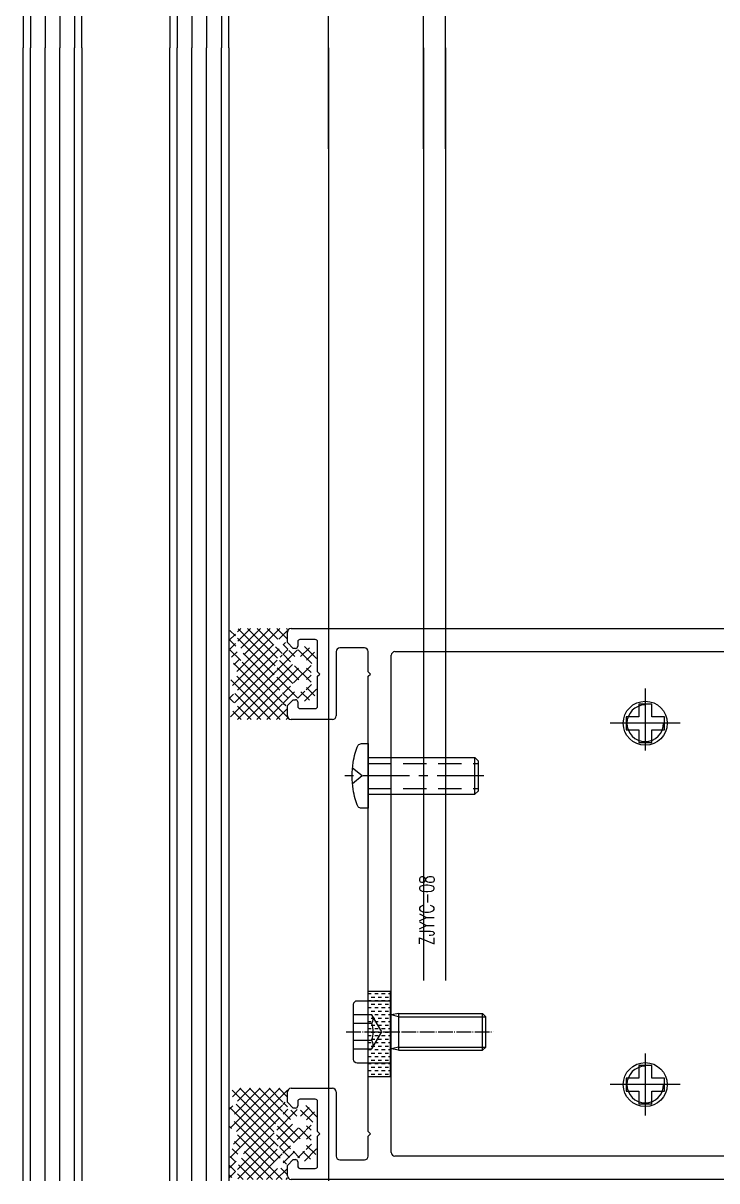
# Model space of a CAD drawing. Header units: inches. Extents: x 24920 to 61775, y 10942 to 38819.
# Drawn here: x 56584.1 to 56678.6, y 27019.2 to 27176.8 of the extents above; entities that cross this region are included whole.
import ezdxf
from ezdxf.lldxf.tags import DXFTag

# ---------------------------------------------------------------- set-up
doc = ezdxf.new("R2010")
doc.units = ezdxf.units.IN
doc.header["$MEASUREMENT"] = 0
for name, pattern in [('CENTER', [50.800000000000004, 31.75, -6.349999999999999, 6.349999999999999, -6.349999999999999]), ('DOTE', [2.4200000000000004, 2, -0.2, 0.02, -0.2]), ('HIDDEN', [9.524999999999999, 6.349999999999999, -3.174999999999999])]:
    doc.linetypes.add(name, pattern=pattern)
for name, color, linetype in [('2AI.EXTRUSION', 3, 'Continuous'), ('2GASK', 6, 'Continuous'), ('2GLASS', 5, 'Continuous'), ('SCREW', 233, 'Continuous'), ('SJ-PJ', 8, 'Continuous'), ('SJ-TC', 251, 'Continuous'), ('SJ-ZX', 8, 'DOTE'), ('图层1', 5, 'Continuous')]:
    doc.layers.add(name, color=color, linetype=linetype)
doc.styles.add('FS', font='simplex.shx', dxfattribs={"width": 0.7, "height": 5, "bigfont": 'chinese.shx'})
tags = doc.linetypes.add('FT_CENTER', pattern=[29.25, 22.5, -2.25, 2.25, -2.25]).pattern_tags.tags
tags[10:11] = [DXFTag(74, 4), DXFTag(75, 0), DXFTag(340, '0'), DXFTag(46, 1.0), DXFTag(50, 0.0), DXFTag(44, 0.0), DXFTag(45, 0.0)]
tags[8:9] = [DXFTag(74, 4), DXFTag(75, 0), DXFTag(340, '0'), DXFTag(46, 1.0), DXFTag(50, 0.0), DXFTag(44, 0.0), DXFTag(45, 0.0)]
tags[6:7] = [DXFTag(74, 4), DXFTag(75, 0), DXFTag(340, '0'), DXFTag(46, 1.0), DXFTag(50, 0.0), DXFTag(44, 0.0), DXFTag(45, 0.0)]
tags[4:5] = [DXFTag(74, 4), DXFTag(75, 0), DXFTag(340, '0'), DXFTag(46, 1.0), DXFTag(50, 0.0), DXFTag(44, 0.0), DXFTag(45, 0.0)]

# ---------------------------------------------------------------- blocks, each defined once
blk = doc.blocks.new('*U617')
at = {"layer": '2AI.EXTRUSION', "color": 8, "linetype": 'HIDDEN', "ltscale": 20}
for p, q in [((909.5020563238999, -132.4799766113791, -1.355851711289768e-09), (38.99998480960707, -132.4799778433261, -1.355851711289768e-09)), ((909.5020549602791, -135.4799988227811), (38.99998344598635, -135.4800000547282))]:
    blk.add_line(p, q, dxfattribs=at)
at = {"layer": '2AI.EXTRUSION', "color": 8, "elevation": -1.355851711289787e-09}
blk.add_lwpolyline([(909.5020549602791, -148.4137574351334), (38.99998344978121, -148.4137586670804), (38.99998344978121, -2.000000047322828), (909.5020549602791, -1.99999881537579)], dxfattribs=at)
blk = doc.blocks.new('*U818')
at = {"layer": '2GLASS', "color": 8, "extrusion": (-1.701557927347931e-26, -4.440892098500625e-16, -1)}
for p, q in [((18.31381525143843, 24.25618863261116, -1.355882084424142e-09), (346.5471792600534, 24.25618856771238, -1.355882084424142e-09)), ((18.31381525132201, 22.25618863261116, -1.355882084424142e-09), (346.547179259937, 22.25618856771238, -1.355882084424142e-09)), ((18.3138152512056, 20.25618863261116, -1.355882084424142e-09), (346.5471792598206, 20.25618856771238, -1.355882084424142e-09)), ((18.31381525004144, 18.25618863261116, -1.355879419888883e-09), (346.5471792609848, 18.25618856957503, -1.355879419888883e-09)), ((18.31381524864446, 4.256188632611156, -1.355873202639945e-09), (346.5471792572595, 4.25618856771238, -1.355873202639945e-09)), ((18.31381524852804, 2.256188632611156, -1.355873202639945e-09), (346.5471792571431, 2.256188567712381, -1.355873202639945e-09)), ((18.31381524841163, 0.2561886326111562, -1.355873202639945e-09), (346.5471792570266, 0.2561885677123805, -1.355873202639945e-09)), ((18.31381524724748, -1.743811367388844, -1.355870538104686e-09), (346.5471792581908, -1.743811430424974, -1.355870538104686e-09))]:
    blk.add_line(p, q, dxfattribs=at)
at = {"layer": '2GLASS', "color": 8, "extrusion": (0, 0, -1)}
for points in [[(-346.5471792600534, 25.25618856957503), (-19.3138152505071, 25.25618863261116), (-18.31381525143843, 24.25618863261116), (-18.31381525004144, 18.25618863261116), (-19.31381524911012, 17.25618863261116), (-346.5471792577251, 17.25618856957503)], [(-346.5471792572595, 5.256188569575025), (-19.31381524771314, 5.256188632611156), (-18.31381524864446, 4.256188632611156), (-18.31381524724748, -1.743811367388844), (-19.31381524631615, -2.743811367388844), (-346.5471792549312, -2.743811430424974)]]:
    blk.add_lwpolyline(points, dxfattribs=at)
blk = doc.blocks.new('A$C5DBA3A13')
at = {"layer": '2GASK'}
h = blk.add_hatch(dxfattribs=at)
h.set_pattern_fill('ANSI37', color=8, scale=7.5, style=0)
h.set_pattern_definition([(45.00000000000001, (-28.80000966412626, -66.80000306000147), (-0.6629126073623882, 0.6629126073623883), []), (135, (-28.80000966412626, -66.80000306000147), (-0.6629126073623883, -0.6629126073623882), [])])
edge = h.paths.add_edge_path()
edge.add_line((-37.49999481775558, -146.4803460517105), (-35.99999863245284, -146.4803460517105))
edge.add_ellipse((-35.69998032190597, -146.4803460517105), major_axis=(0.2121449818678283, 0.2121449818678282), ratio=0.9999999999999865, start_angle=134.9999999999996, end_angle=314.9999999999996)
edge.add_line((-35.39996201135909, -146.4803460517105), (-34.79532102736312, -146.4803460517105))
edge.add_ellipse((-34.80006207133647, -146.1802834213886), major_axis=(0.2122028034855872, 0.2122028034855871), ratio=0.9999999999999853, start_angle=225.9052083843751, end_angle=314.981478651221)
edge.add_ellipse((-31.4600131550169, -145.3940759574143), major_axis=(-2.22031120929291, 2.22031120929291), ratio=0.9999999999999991, start_angle=30.497875749948776, end_angle=59.50212425011961, ccw=False)
edge.add_line((-34.49996200435362, -144.6077714835374), (-34.49996200435362, -144.4803834830491))
edge.add_line((-34.49996200435362, -144.4803834830491), (-34.99996200435362, -144.1917024527756))
edge.add_ellipse((-34.84992405861703, -143.9318807143827), major_axis=(-0.2121540960044312, 0.2121540960044312), ratio=1, start_angle=5.010309157867312, end_angle=104.99507243694501, ccw=False)
edge.add_line((-35.07979598872862, -143.7390657340256), (-34.26338973872907, -142.7661500846116))
edge.add_ellipse((-33.6505662858126, -143.2803094313786), major_axis=(0.5656467176214321, 0.5656467176214321), ratio=0.9999999999999982, start_angle=-22.384392972360388, end_angle=95.00332424150508, ccw=False)
edge.add_ellipse((-32.45063777570431, -142.7803797780398), major_axis=(0.3535263056067423, 0.3535263056067423), ratio=0.9999999999999689, start_angle=157.622387123713, end_angle=224.9996634680709)
edge.add_line((-32.45064071227443, -143.2803414740738), (-30.14938828088998, -143.2803414740738))
edge.add_ellipse((-30.14937789493433, -142.7803389332475), major_axis=(-0.353555187304372, 0.3535551873043721), ratio=0.9999999999999942, start_angle=134.9988098631982, end_angle=202.3791395448455)
edge.add_ellipse((-28.94935931012878, -143.2804000184915), major_axis=(-0.5657123725756756, 0.5657123725756756), ratio=1, start_angle=-94.99693528358608, end_angle=22.377230946414727, ccw=False)
edge.add_line((-28.33652206995248, -142.766112653273), (-27.52017685510873, -143.7390283026871))
edge.add_ellipse((-27.74992314236806, -143.9318856621794), major_axis=(0.212105301229752, 0.2121053012297521), ratio=0.9999999999999948, start_angle=254.9982887421985, end_angle=355.01131576352213, ccw=False)
edge.add_line((-27.59994980432748, -144.1916650214371), (-28.09994980432748, -144.4803460517105))
edge.add_line((-28.09994980432748, -144.4803460517105), (-28.09994980432839, -144.6077340521952))
edge.add_ellipse((-31.14409009384963, -145.3940385260757), major_axis=(2.223180697551303, 2.223180697551303), ratio=0.9999999999999989, start_angle=301.8024744880612, end_angle=329.48299675720216, ccw=False)
edge.add_ellipse((-27.79099947778923, -146.1803460517112), major_axis=(-0.2121320343559691, 0.2121320343559692), ratio=0.9999999999999919, start_angle=31.80247448840656, end_angle=134.9999999999998)
edge.add_line((-27.79099947778923, -146.4803460517105), (-27.14025742151489, -146.4803460517105))
edge.add_ellipse((-27.32995479856163, -146.7503576334602), major_axis=(0.2333359692987306, 0.2333359692987306), ratio=0.9999999999999926, start_angle=225.0000193461307, end_angle=369.9099355161768, ccw=False)
edge.add_line((-27.32995468714034, -147.0803445258316), (-28.54787462533614, -147.0803445258316))
edge.add_ellipse((-28.54787462533568, -147.3803445258309), major_axis=(0.2121320343560285, 0.2121320343560285), ratio=0.999999999999975, start_angle=45.00000000000072, end_angle=80.84121290504889)
edge.add_ellipse((-31.2999570134034, -143.5702676875553), major_axis=(-3.111318204798863, 3.111318204798863), ratio=0.9999999999999992, start_angle=99.92211572977112, end_angle=170.8412129039831, ccw=False)
edge.add_ellipse((-34.11597443100527, -147.5803445258316), major_axis=(-0.3535533905932457, 0.3535533905932457), ratio=0.9999999999999676, start_angle=-80.07788427012751, end_angle=-44.99999999994882)
edge.add_line((-34.11597443100527, -147.0803445258316), (-35.39996201135864, -147.0803445258316))
edge.add_ellipse((-35.39996201135909, -147.7303460517105), major_axis=(-0.4596204867305732, 0.4596204867305732), ratio=0.9999999999999988, start_angle=-45.00000000000003, end_angle=135)
edge.add_ellipse((-35.39996191463251, -147.9804140652486), major_axis=(-0.2827956985999835, 0.2827956985999835), ratio=0.9999999999999967, start_angle=134.9999861426345, end_angle=195.0062564629617)
edge.add_line((-35.05358749964034, -148.1803429999527), (-34.77215439417114, -147.6929467597183))
edge.add_ellipse((-33.90609384267736, -148.193012836884), major_axis=(-0.7071516670369721, 0.707151667036972), ratio=0.9999999999999816, start_angle=-44.17284366792302, end_angle=14.997728329321319, ccw=False)
edge.add_ellipse((-33.91567459492126, -147.5316449144811), major_axis=(0.2394448590158755, 0.2394448590158755), ratio=0.9999999999999876, start_angle=318.0025130256536, end_angle=405.8217113805769, ccw=False)
edge.add_line((-33.57751328089034, -147.5139077582535), (-33.57000595667159, -147.6576760688004))
edge.add_ellipse((-33.29821009253374, -147.6433619321506), major_axis=(-0.1924550418542754, 0.1924550418542754), ratio=0.9999999999999845, start_angle=48.0146986656548, end_angle=164.9890097255048)
edge.add_line((-33.16216904260909, -147.8790963568863), (-32.97607285120284, -147.7716592230972))
edge.add_ellipse((-32.81808489349896, -148.0453799304014), major_axis=(0.2234761960334867, 0.2234761960334868), ratio=0.999999999999996, start_angle=333.0033128549531, end_angle=434.99297156560857, ccw=False)
edge.add_line((-32.51751572229659, -147.9476998725113), (-32.4730210933908, -148.0846169867691))
edge.add_ellipse((-32.18770952432988, -147.9919185846666), major_axis=(-0.212126949245289, 0.212126949245289), ratio=0.9999999999999833, start_angle=62.99910154973151, end_angle=179.9994611858928)
edge.add_line((-31.97558456995284, -148.2040475287613), (-31.83416611292205, -148.0626595893118))
edge.add_ellipse((-31.61071623775661, -148.2860392091425), major_axis=(0.2234147502603349, 0.223414750260335), ratio=0.9999999999999977, start_angle=-12.010436271362892, end_angle=90.00900865807438, ccw=False)
edge.add_line((-31.34570175745284, -148.1140054145035), (-31.26727158167159, -148.234748212355))
edge.add_ellipse((-31.01566984470719, -148.0713470291557), major_axis=(0.2121360185286463, 0.2121360185286463), ratio=0.9999999999999967, start_angle=168.0014583199045, end_angle=284.9997465768293)
edge.add_line((-30.75585800745284, -148.2213509955582), (-30.65588242151534, -148.0481942572806))
edge.add_ellipse((-30.38218207421141, -148.2062317433738), major_axis=(-0.2234812376076233, 0.2234812376076233), ratio=0.9999999999999961, start_angle=-86.99737755536898, end_angle=14.997406861307411, ccw=False)
edge.add_line((-30.17071396448409, -147.9713509955582), (-30.06371933557784, -148.0676797309097))
edge.add_ellipse((-29.86299185129155, -147.8447715095062), major_axis=(-0.2121079891442837, 0.2121079891442837), ratio=0.9999999999999926, start_angle=92.99715820287031, end_angle=210.0045244549204)
edge.add_line((-29.57324081995284, -147.9223855414566), (-29.51959091760909, -147.7222207465347))
edge.add_ellipse((-29.22981091663041, -147.7998750388288), major_axis=(-0.2121351433389166, 0.2121351433389166), ratio=0.9999999999999813, start_angle=-71.99682955020552, end_angle=29.9985287985092, ccw=False)
edge.add_line((-29.09362656214034, -147.5325616278824), (-28.95617539026534, -147.6025918402847))
edge.add_ellipse((-28.82000049627914, -147.335229868062), major_axis=(0.2121627040074121, 0.2121627040074121), ratio=0.9999999999999903, start_angle=198.0089896321248, end_angle=314.9888279019055)
edge.add_line((-28.51995712854659, -147.3352883734879), (-28.51995712854659, -147.1803429999527))
edge.add_line((-28.51995712854659, -147.1803429999527), (-27.24755722620284, -147.1803429999527))
edge.add_ellipse((-27.24748003089462, -146.6804130949895), major_axis=(-0.3535038301312338, 0.3535038301312338), ratio=0.9999999999999869, start_angle=134.9911528291179, end_angle=217.8263290691093)
edge.add_ellipse((-26.45377936324076, -146.7803885466674), major_axis=(0.2121620831164136, 0.2121620831164136), ratio=0.9999999999999808, start_angle=45.00298963905368, end_angle=127.8115002166405, ccw=False)
edge.add_line((-26.45379501917159, -146.4803460517105), (-25.09997421839034, -146.4803460517105))
edge.add_line((-25.09997421839034, -146.4803460517105), (-25.0999742183908, -153.5803417968418))
edge.add_line((-25.09997421839034, -153.5803417968418), (-25.53301865198409, -154.3303417968418))
edge.add_ellipse((-25.79281479456222, -154.1803701868412), major_axis=(0.2121149682422687, 0.2121149682422688), ratio=0.9999999999999997, start_angle=164.9964001637658, end_angle=285.00359983623423, ccw=False)
edge.add_line((-26.05261093714034, -154.3303417968418), (-26.54046494104659, -153.4853405761423))
edge.add_ellipse((-26.89553696253097, -153.6903846833338), major_axis=(0.289930359168688, 0.289930359168688), ratio=0.9999999999999956, start_angle=345.0052254929906, end_angle=464.9947745065687)
edge.add_line((-27.25060898401534, -153.4853405761387), (-27.73845917322433, -154.3303417968418))
edge.add_ellipse((-27.99825531580245, -154.1803701868412), major_axis=(0.2121149682422687, 0.2121149682422688), ratio=0.9999999999999997, start_angle=164.9964001637658, end_angle=285.00359983623423, ccw=False)
edge.add_line((-28.25805145838058, -154.3303417968418), (-28.74596649744308, -153.4853405761387))
edge.add_ellipse((-29.10103851892745, -153.6903291354502), major_axis=(0.2899107189202248, 0.2899107189202248), ratio=1, start_angle=344.9985031818028, end_angle=465.0014968181972)
edge.add_line((-29.45611054041183, -153.4853405761387), (-29.94396454431808, -154.3303417968418))
edge.add_ellipse((-30.2037606868962, -154.1803701868412), major_axis=(0.2121149682422687, 0.2121149682422688), ratio=0.9999999999999997, start_angle=164.9964001637658, end_angle=285.00359983623423, ccw=False)
edge.add_line((-30.46355682947433, -154.3303417968418), (-30.92590120108798, -153.5295203509595))
edge.add_ellipse((-31.35973350566201, -153.7985805158569), major_axis=(0.3609735730122319, 0.3609735730122319), ratio=0.9999999999999959, start_angle=346.806938537026, end_angle=431.6614294946486)
edge.add_ellipse((-36.39006753035756, -143.7795610266003), major_axis=(-7.566352960209858, 7.566352960209858), ratio=0.9999999999999992, start_angle=135.0006377204185, end_angle=161.6601855758221, ccw=False)
edge.add_line((-36.38994843103683, -154.4799999999668), (-37.05999237634933, -154.4799999999668))
edge.add_ellipse((-37.06007150077858, -154.2801279242631), major_axis=(0.1413309111744406, 0.1413309111744406), ratio=0.9999999999999569, start_angle=134.962016697575, end_angle=225.0226819859642, ccw=False)
edge.add_line((-37.25994354822433, -154.2799954223301), (-37.25994354822433, -154.179996948209))
edge.add_ellipse((-36.66007449391327, -154.179867532901), major_axis=(0.4241714859987685, 0.4241714859987686), ratio=0.99999999999999, start_angle=44.98982475854382, end_angle=135.0123609490879, ccw=False)
edge.add_line((-36.65996796228683, -153.5799984740879), (-36.04998261072433, -153.5799984740916))
edge.add_ellipse((-36.05002216564935, -147.2798066850519), major_axis=(4.454908336892562, 4.454908336892562), ratio=0.9999999999999981, start_angle=225.0003597240114, end_angle=253.0721272118416)
edge.add_ellipse((-33.24997954880564, -152.5300005726058), major_axis=(-0.2474878380425376, 0.2474878380425376), ratio=0.9999999999999857, start_angle=163.0747923794274, end_angle=338.998416111369)
edge.add_line((-33.39232880213058, -152.2102551269199), (-35.60082489588012, -153.1935467528965))
edge.add_ellipse((-36.00764224517661, -152.2795536398444), major_axis=(0.7074191707885688, 0.7074191707885688), ratio=0.9999999999999485, start_angle=225.004528264816, end_angle=248.9937947976416, ccw=False)
edge.add_line((-36.00756317713058, -153.2799954223301), (-37.29998261072524, -153.2799954223301))
edge.add_ellipse((-37.29996887401285, -153.0799694769557), major_axis=(-0.141439702720735, 0.141439702720735), ratio=0.9999999999999881, start_angle=45.008305988958284, end_angle=134.9960652322294, ccw=False)
edge.add_line((-37.49999481775558, -153.0799984740879), (-37.49999481775558, -146.4803460517105))
edge = h.paths.add_edge_path(flags=16)
edge.add_line((-29.935967549407, -145.929628577589), (-30.85973463925075, -144.3296224740734))
edge.add_ellipse((-30.59991468719818, -144.1796316280088), major_axis=(-0.2121363492993495, 0.2121363492993495), ratio=0.9999999999999959, start_angle=-45.00128112737298, end_angle=74.9973084901618, ccw=False)
edge.add_line((-30.5999079790945, -143.8796255258312), (-29.39989577206325, -143.8796255258312))
edge.add_ellipse((-29.39997591448264, -144.3797056682524), major_axis=(0.353610064382636, 0.353610064382636), ratio=0.9999999999999791, start_angle=315.00918217314836, end_angle=404.99081782700796, ccw=False)
edge.add_line((-28.89989577206325, -144.3796255258312), (-28.89989577206325, -145.5796224740734))
edge.add_ellipse((-29.39997464323005, -145.5795436029075), major_axis=(-0.3536091653285479, 0.3536091653285478), ratio=0.999999999999998, start_angle=135.009036544498, end_angle=224.9909634556583, ccw=False)
edge.add_line((-29.39989577206325, -146.0796224740734), (-29.67614088925075, -146.0796224740734))
edge.add_ellipse((-29.67619666320388, -145.7796800054166), major_axis=(0.2120913572206292, 0.2120913572206294), ratio=0.9999999999999508, start_angle=164.9950008748526, end_angle=225.0106540835161, ccw=False)
edge = h.paths.add_edge_path(flags=16)
edge.add_ellipse((-33.19997307508129, -145.5797119841227), major_axis=(-0.3534901030966638, 0.3534901030966638), ratio=0.9999999999999917, start_angle=44.98974106745783, end_angle=135.0102589325422, ccw=False)
edge.add_line((-33.699883565032, -145.5796224740734), (-33.699883565032, -144.3796255258312))
edge.add_ellipse((-33.19997155205238, -144.3795375388108), major_axis=(-0.353491179849641, 0.353491179849641), ratio=0.9999999999999966, start_angle=-45.01008434431799, end_angle=45.0100843443181, ccw=False)
edge.add_line((-33.199883565032, -143.8796255258312), (-31.999932393157, -143.8796255258312))
edge.add_ellipse((-31.99989879325403, -144.1796161007769), major_axis=(-0.2121253711669911, 0.2121253711669911), ratio=0.9999999999999987, start_angle=194.9975553266876, end_angle=315.0064173102707, ccw=False)
edge.add_line((-31.74010573300075, -144.3296224740734), (-32.66387282284404, -145.929628577589))
edge.add_ellipse((-32.92363617640331, -145.7796930538243), major_axis=(0.2120821316604432, 0.2120821316604432), ratio=0.999999999999987, start_angle=224.9879064855806, end_angle=285.0064385560286, ccw=False)
edge.add_line((-32.92369948300075, -146.0796224740734), (-33.199883565032, -146.0796224740734))
h = blk.add_hatch(dxfattribs=at)
h.set_pattern_fill('ANSI37', color=8, scale=7.5, style=0)
h.set_pattern_definition([(45.00000000000001, (2.499991817887349, -210.5203469088083), (-0.6629126073623882, 0.6629126073623883), []), (135, (2.499991817887349, -210.5203469088083), (-0.6629126073623883, -0.6629126073623882), [])])
edge = h.paths.add_edge_path()
edge.add_line((37.49999481775558, -146.4803460517105), (35.99999863245284, -146.4803460517105))
edge.add_ellipse((35.69998032190597, -146.4803460517105), major_axis=(-0.2121449818678283, 0.2121449818678282), ratio=0.9999999999999865, start_angle=45.0000000000004, end_angle=225.0000000000004, ccw=False)
edge.add_line((35.39996201135909, -146.4803460517105), (34.79532102736312, -146.4803460517105))
edge.add_ellipse((34.80006207133647, -146.1802834213886), major_axis=(-0.2122028034855872, 0.2122028034855871), ratio=0.9999999999999853, start_angle=45.01852134877902, end_angle=134.0947916156249, ccw=False)
edge.add_ellipse((31.4600131550169, -145.3940759574143), major_axis=(2.22031120929291, 2.22031120929291), ratio=0.9999999999999991, start_angle=300.4978757498804, end_angle=329.5021242500512)
edge.add_line((34.49996200435362, -144.6077714835374), (34.49996200435362, -144.4803834830491))
edge.add_line((34.49996200435362, -144.4803834830491), (34.99996200435362, -144.1917024527756))
edge.add_ellipse((34.84992405861703, -143.9318807143827), major_axis=(0.2121540960044312, 0.2121540960044312), ratio=1, start_angle=255.004927563055, end_angle=354.9896908421327)
edge.add_line((35.07979598872862, -143.7390657340256), (34.26338973872907, -142.7661500846116))
edge.add_ellipse((33.6505662858126, -143.2803094313786), major_axis=(-0.5656467176214321, 0.5656467176214321), ratio=0.9999999999999982, start_angle=264.9966757584949, end_angle=382.3843929723604)
edge.add_ellipse((32.45063777570431, -142.7803797780398), major_axis=(-0.3535263056067423, 0.3535263056067423), ratio=0.9999999999999689, start_angle=135.0003365319291, end_angle=202.377612876287, ccw=False)
edge.add_line((32.45064071227443, -143.2803414740738), (30.14938828088998, -143.2803414740738))
edge.add_ellipse((30.14937789493433, -142.7803389332475), major_axis=(0.353555187304372, 0.3535551873043721), ratio=0.9999999999999942, start_angle=157.6208604551545, end_angle=225.0011901368018, ccw=False)
edge.add_ellipse((28.94935931012878, -143.2804000184915), major_axis=(0.5657123725756756, 0.5657123725756756), ratio=1, start_angle=337.6227690535853, end_angle=454.9969352835861)
edge.add_line((28.33652206995248, -142.766112653273), (27.52017685510873, -143.7390283026871))
edge.add_ellipse((27.74992314236806, -143.9318856621794), major_axis=(-0.212105301229752, 0.2121053012297521), ratio=0.9999999999999948, start_angle=4.988684236477848, end_angle=105.0017112578015)
edge.add_line((27.59994980432748, -144.1916650214371), (28.09994980432748, -144.4803460517105))
edge.add_line((28.09994980432748, -144.4803460517105), (28.09994980432839, -144.6077340521952))
edge.add_ellipse((31.14409009384963, -145.3940385260757), major_axis=(-2.223180697551303, 2.223180697551303), ratio=0.9999999999999989, start_angle=30.51700324279786, end_angle=58.1975255119388)
edge.add_ellipse((27.79099947778923, -146.1803460517112), major_axis=(0.2121320343559691, 0.2121320343559692), ratio=0.9999999999999919, start_angle=225.0000000000002, end_angle=328.1975255115934, ccw=False)
edge.add_line((27.79099947778923, -146.4803460517105), (27.14025742151489, -146.4803460517105))
edge.add_ellipse((27.32995479856163, -146.7503576334602), major_axis=(-0.2333359692987306, 0.2333359692987306), ratio=0.9999999999999926, start_angle=-9.909935516176803, end_angle=134.9999806538693)
edge.add_line((27.32995468714034, -147.0803445258316), (28.54787462533614, -147.0803445258316))
edge.add_ellipse((28.54787462533568, -147.3803445258309), major_axis=(-0.2121320343560285, 0.2121320343560285), ratio=0.999999999999975, start_angle=279.1587870949511, end_angle=314.99999999999926, ccw=False)
edge.add_ellipse((31.2999570134034, -143.5702676875553), major_axis=(3.111318204798863, 3.111318204798863), ratio=0.9999999999999992, start_angle=189.1587870960169, end_angle=260.0778842702289)
edge.add_ellipse((34.11597443100527, -147.5803445258316), major_axis=(0.3535533905932457, 0.3535533905932457), ratio=0.9999999999999676, start_angle=404.99999999994884, end_angle=440.0778842701275, ccw=False)
edge.add_line((34.11597443100527, -147.0803445258316), (35.39996201135864, -147.0803445258316))
edge.add_ellipse((35.39996201135909, -147.7303460517105), major_axis=(0.4596204867305732, 0.4596204867305732), ratio=0.9999999999999988, start_angle=225, end_angle=405, ccw=False)
edge.add_ellipse((35.39996191463251, -147.9804140652486), major_axis=(0.2827956985999835, 0.2827956985999835), ratio=0.9999999999999967, start_angle=164.9937435370383, end_angle=225.0000138573655, ccw=False)
edge.add_line((35.05358749964034, -148.1803429999527), (34.77215439417114, -147.6929467597183))
edge.add_ellipse((33.90609384267736, -148.193012836884), major_axis=(0.7071516670369721, 0.707151667036972), ratio=0.9999999999999816, start_angle=345.0022716706787, end_angle=404.172843667923)
edge.add_ellipse((33.91567459492126, -147.5316449144811), major_axis=(-0.2394448590158755, 0.2394448590158755), ratio=0.9999999999999876, start_angle=-45.82171138057691, end_angle=41.99748697434638)
edge.add_line((33.57751328089034, -147.5139077582535), (33.57000595667159, -147.6576760688004))
edge.add_ellipse((33.29821009253374, -147.6433619321506), major_axis=(0.1924550418542754, 0.1924550418542754), ratio=0.9999999999999845, start_angle=195.0109902744952, end_angle=311.9853013343452, ccw=False)
edge.add_line((33.16216904260909, -147.8790963568863), (32.97607285120284, -147.7716592230972))
edge.add_ellipse((32.81808489349896, -148.0453799304014), major_axis=(-0.2234761960334867, 0.2234761960334868), ratio=0.999999999999996, start_angle=-74.99297156560856, end_angle=26.99668714504691)
edge.add_line((32.51751572229659, -147.9476998725113), (32.4730210933908, -148.0846169867691))
edge.add_ellipse((32.18770952432988, -147.9919185846666), major_axis=(0.212126949245289, 0.212126949245289), ratio=0.9999999999999833, start_angle=180.0005388141072, end_angle=297.0008984502685, ccw=False)
edge.add_line((31.97558456995284, -148.2040475287613), (31.83416611292205, -148.0626595893118))
edge.add_ellipse((31.61071623775661, -148.2860392091425), major_axis=(-0.2234147502603349, 0.223414750260335), ratio=0.9999999999999977, start_angle=269.9909913419256, end_angle=372.0104362713629)
edge.add_line((31.34570175745284, -148.1140054145035), (31.26727158167159, -148.234748212355))
edge.add_ellipse((31.01566984470719, -148.0713470291557), major_axis=(-0.2121360185286463, 0.2121360185286463), ratio=0.9999999999999967, start_angle=75.0002534231707, end_angle=191.9985416800955, ccw=False)
edge.add_line((30.75585800745284, -148.2213509955582), (30.65588242151534, -148.0481942572806))
edge.add_ellipse((30.38218207421141, -148.2062317433738), major_axis=(0.2234812376076233, 0.2234812376076233), ratio=0.9999999999999961, start_angle=345.0025931386926, end_angle=446.997377555369)
edge.add_line((30.17071396448409, -147.9713509955582), (30.06371933557784, -148.0676797309097))
edge.add_ellipse((29.86299185129155, -147.8447715095062), major_axis=(0.2121079891442837, 0.2121079891442837), ratio=0.9999999999999926, start_angle=149.9954755450796, end_angle=267.0028417971297, ccw=False)
edge.add_line((29.57324081995284, -147.9223855414566), (29.51959091760909, -147.7222207465347))
edge.add_ellipse((29.22981091663041, -147.7998750388288), major_axis=(0.2121351433389166, 0.2121351433389166), ratio=0.9999999999999813, start_angle=330.0014712014908, end_angle=431.9968295502055)
edge.add_line((29.09362656214034, -147.5325616278824), (28.95617539026534, -147.6025918402847))
edge.add_ellipse((28.82000049627914, -147.335229868062), major_axis=(-0.2121627040074121, 0.2121627040074121), ratio=0.9999999999999903, start_angle=45.011172098094505, end_angle=161.9910103678752, ccw=False)
edge.add_line((28.51995712854659, -147.3352883734879), (28.51995712854659, -147.1803429999527))
edge.add_line((28.51995712854659, -147.1803429999527), (27.24755722620284, -147.1803429999527))
edge.add_ellipse((27.24748003089462, -146.6804130949895), major_axis=(0.3535038301312338, 0.3535038301312338), ratio=0.9999999999999869, start_angle=142.1736709308907, end_angle=225.0088471708821, ccw=False)
edge.add_ellipse((26.45377936324076, -146.7803885466674), major_axis=(-0.2121620831164136, 0.2121620831164136), ratio=0.9999999999999808, start_angle=232.1884997833595, end_angle=314.9970103609463)
edge.add_line((26.45379501917159, -146.4803460517105), (25.09997421839034, -146.4803460517105))
edge.add_line((25.09997421839034, -146.4803460517105), (25.0999742183908, -153.5803417968418))
edge.add_line((25.09997421839034, -153.5803417968418), (25.53301865198409, -154.3303417968418))
edge.add_ellipse((25.79281479456222, -154.1803701868412), major_axis=(-0.2121149682422687, 0.2121149682422688), ratio=0.9999999999999997, start_angle=74.99640016376578, end_angle=195.0035998362342)
edge.add_line((26.05261093714034, -154.3303417968418), (26.54046494104659, -153.4853405761423))
edge.add_ellipse((26.89553696253097, -153.6903846833338), major_axis=(-0.289930359168688, 0.289930359168688), ratio=0.9999999999999956, start_angle=-104.99477450656872, end_angle=14.994774507009424, ccw=False)
edge.add_line((27.25060898401534, -153.4853405761387), (27.73845917322433, -154.3303417968418))
edge.add_ellipse((27.99825531580245, -154.1803701868412), major_axis=(-0.2121149682422687, 0.2121149682422688), ratio=0.9999999999999997, start_angle=74.99640016376578, end_angle=195.0035998362342)
edge.add_line((28.25805145838058, -154.3303417968418), (28.74596649744308, -153.4853405761387))
edge.add_ellipse((29.10103851892745, -153.6903291354502), major_axis=(-0.2899107189202248, 0.2899107189202248), ratio=1, start_angle=-105.00149681819721, end_angle=15.00149681819721, ccw=False)
edge.add_line((29.45611054041183, -153.4853405761387), (29.94396454431808, -154.3303417968418))
edge.add_ellipse((30.2037606868962, -154.1803701868412), major_axis=(-0.2121149682422687, 0.2121149682422688), ratio=0.9999999999999997, start_angle=74.99640016376578, end_angle=195.0035998362342)
edge.add_line((30.46355682947433, -154.3303417968418), (30.92590120108798, -153.5295203509595))
edge.add_ellipse((31.35973350566201, -153.7985805158569), major_axis=(-0.3609735730122319, 0.3609735730122319), ratio=0.9999999999999959, start_angle=-71.66142949464859, end_angle=13.193061462974015, ccw=False)
edge.add_ellipse((36.39006753035756, -143.7795610266003), major_axis=(7.566352960209858, 7.566352960209858), ratio=0.9999999999999992, start_angle=198.3398144241779, end_angle=224.9993622795815)
edge.add_line((36.38994843103683, -154.4799999999668), (37.05999237634933, -154.4799999999668))
edge.add_ellipse((37.06007150077858, -154.2801279242631), major_axis=(-0.1413309111744406, 0.1413309111744406), ratio=0.9999999999999569, start_angle=134.9773180140358, end_angle=225.037983302425)
edge.add_line((37.25994354822433, -154.2799954223301), (37.25994354822433, -154.179996948209))
edge.add_ellipse((36.66007449391327, -154.179867532901), major_axis=(-0.4241714859987685, 0.4241714859987686), ratio=0.99999999999999, start_angle=224.9876390509121, end_angle=315.0101752414562)
edge.add_line((36.65996796228683, -153.5799984740879), (36.04998261072433, -153.5799984740916))
edge.add_ellipse((36.05002216564935, -147.2798066850519), major_axis=(-4.454908336892562, 4.454908336892562), ratio=0.9999999999999981, start_angle=106.9278727881584, end_angle=134.9996402759886, ccw=False)
edge.add_ellipse((33.24997954880564, -152.5300005726058), major_axis=(0.2474878380425376, 0.2474878380425376), ratio=0.9999999999999857, start_angle=21.00158388863099, end_angle=196.9252076205726, ccw=False)
edge.add_line((33.39232880213058, -152.2102551269199), (35.60082489588012, -153.1935467528965))
edge.add_ellipse((36.00764224517661, -152.2795536398444), major_axis=(-0.7074191707885688, 0.7074191707885688), ratio=0.9999999999999485, start_angle=111.0062052023584, end_angle=134.995471735184)
edge.add_line((36.00756317713058, -153.2799954223301), (37.29998261072524, -153.2799954223301))
edge.add_ellipse((37.29996887401285, -153.0799694769557), major_axis=(0.141439702720735, 0.141439702720735), ratio=0.9999999999999881, start_angle=225.0039347677706, end_angle=314.9916940110417)
edge.add_line((37.49999481775558, -153.0799984740879), (37.49999481775558, -146.4803460517105))
edge = h.paths.add_edge_path(flags=16)
edge.add_line((29.935967549407, -145.929628577589), (30.85973463925075, -144.3296224740734))
edge.add_ellipse((30.59991468719818, -144.1796316280088), major_axis=(0.2121363492993495, 0.2121363492993495), ratio=0.9999999999999959, start_angle=285.0026915098382, end_angle=405.001281127373)
edge.add_line((30.5999079790945, -143.8796255258312), (29.39989577206325, -143.8796255258312))
edge.add_ellipse((29.39997591448264, -144.3797056682524), major_axis=(-0.353610064382636, 0.353610064382636), ratio=0.9999999999999791, start_angle=-44.99081782700794, end_angle=44.99081782685163)
edge.add_line((28.89989577206325, -144.3796255258312), (28.89989577206325, -145.5796224740734))
edge.add_ellipse((29.39997464323005, -145.5795436029075), major_axis=(0.3536091653285479, 0.3536091653285478), ratio=0.999999999999998, start_angle=135.0090365443417, end_angle=224.990963455502)
edge.add_line((29.39989577206325, -146.0796224740734), (29.67614088925075, -146.0796224740734))
edge.add_ellipse((29.67619666320388, -145.7796800054166), major_axis=(-0.2120913572206292, 0.2120913572206294), ratio=0.9999999999999508, start_angle=134.9893459164839, end_angle=195.0049991251474)
edge = h.paths.add_edge_path(flags=16)
edge.add_ellipse((33.19997307508129, -145.5797119841227), major_axis=(0.3534901030966638, 0.3534901030966638), ratio=0.9999999999999917, start_angle=224.9897410674578, end_angle=315.0102589325422)
edge.add_line((33.699883565032, -145.5796224740734), (33.699883565032, -144.3796255258312))
edge.add_ellipse((33.19997155205238, -144.3795375388108), major_axis=(0.353491179849641, 0.353491179849641), ratio=0.9999999999999966, start_angle=314.9899156556819, end_angle=405.010084344318)
edge.add_line((33.199883565032, -143.8796255258312), (31.999932393157, -143.8796255258312))
edge.add_ellipse((31.99989879325403, -144.1796161007769), major_axis=(0.2121253711669911, 0.2121253711669911), ratio=0.9999999999999987, start_angle=44.99358268972931, end_angle=165.0024446733124)
edge.add_line((31.74010573300075, -144.3296224740734), (32.66387282284404, -145.929628577589))
edge.add_ellipse((32.92363617640331, -145.7796930538243), major_axis=(-0.2120821316604432, 0.2120821316604432), ratio=0.999999999999987, start_angle=74.99356144397136, end_angle=135.0120935144194)
edge.add_line((32.92369948300075, -146.0796224740734), (33.199883565032, -146.0796224740734))
at = {"layer": 'SCREW', "color": 8, "linetype": 'FT_CENTER', "ltscale": 0.4}
for p, q in [((-24.60002336255276, -28.51006939998478), (-24.60002336255276, -38.03575111497776)), ((24.60001365898643, -28.5100693999848), (24.60001365898643, -38.03575111497777)), ((-28.82617944723462, -33.27291025748127), (-20.3738672778709, -33.27291025748127)), ((20.37385757430456, -33.27291025748129), (28.82616974366829, -33.27291025748129)), ((-24.60002336255277, -92.99006952336642), (-24.60002336255278, -102.5157512383594)), ((24.60001365898642, -92.99006952336642), (24.60001365898641, -102.5157512383594)), ((-29.32611777225978, -97.75291456072593), (-20.87380560289605, -97.75291456072593)), ((20.37385757430455, -97.7529103808629), (28.82616974366827, -97.7529103808629))]:
    blk.add_line(p, q, dxfattribs=at)
at = {"layer": 'SCREW', "color": 8, "linetype": 'CENTER', "ltscale": 0.2}
blk.add_line((-17.42499403929104, -119.7295944811776), (-17.42499403929105, -138.6616381483036), dxfattribs=at)
at = {"layer": 'SCREW', "color": 8}
for p, q in [((-19.43172384647186, -120.4799999983516), (-19.92482049341196, -120.9730966453208)), ((-19.92482049341197, -135.4799999983516), (-19.92482049341196, -120.9730966453208)), ((-14.92516758517012, -120.9730966453208), (-19.92482049341196, -120.9730966453208)), ((-15.41826423211022, -120.4799999983516), (-19.43172384647186, -120.4799999983516)), ((-15.41826423211022, -120.4799999983516), (-14.92516758517012, -120.9730966453208)), ((-14.92516758517013, -135.4799999983516), (-14.92516758517012, -120.9730966453208)), ((-17.42499403929105, -136.2965824606363), (-18.48105174364173, -137.6248447872349)), ((-17.42499403929105, -136.2965824606363), (-16.36561712651746, -137.6290195396869))]:
    blk.add_line(p, q, dxfattribs=at)
at = {"layer": 'SCREW', "color": 8, "linetype": 'HIDDEN', "ltscale": 0.5}
for p, q in [((-19.12856596559868, -135.4799999983516), (-19.12856596559867, -120.4799999983516)), ((-15.72142211298342, -135.4799999983516), (-15.72142211298341, -120.4799999983516))]:
    blk.add_line(p, q, dxfattribs=at)
at = {"layer": 'SCREW', "color": 8, "linetype": 'FT_CENTER'}
for points in [[(-23.72588088008343, -35.89533770497655), (-23.72588088008343, -34.1470527399797), (-21.97759591508658, -34.1470527399797), (-21.97759591508658, -32.39876777498284), (-23.72588088008343, -32.39876777498284), (-23.72588088008343, -30.65048280998599), (-25.47416584508029, -30.65048280998599), (-25.47416584508029, -32.39876777498284), (-27.22245081007715, -32.39876777498284), (-27.22245081007715, -34.1470527399797), (-25.47416584508029, -34.1470527399797), (-25.47416584508029, -35.89533770497655)], [(25.47415614145575, -35.89533770497657), (25.47415614145575, -34.14705273997971), (27.22244110645261, -34.14705273997971), (27.22244110645261, -32.39876777498286), (25.47415614145575, -32.39876777498286), (25.47415614145575, -30.650482809986), (23.72587117645889, -30.650482809986), (23.72587117645889, -32.39876777498286), (21.97758621146204, -32.39876777498286), (21.97758621146204, -34.14705273997971), (23.72587117645889, -34.14705273997971), (23.72587117645889, -35.89533770497657)], [(-23.72588088008345, -100.3753378283582), (-23.72588088008345, -98.62705286336133), (-21.97759591508659, -98.62705286336133), (-21.97759591508659, -96.87876789836447), (-23.72588088008345, -96.87876789836447), (-23.72588088008345, -95.13048293336762), (-25.47416584508031, -95.13048293336762), (-25.47416584508031, -96.87876789836447), (-27.22245081007716, -96.87876789836447), (-27.22245081007716, -98.62705286336133), (-25.47416584508031, -98.62705286336133), (-25.47416584508031, -100.3753378283582)], [(25.47415614145574, -100.3753378283582), (25.47415614145574, -98.62705286336133), (27.22244110645259, -98.62705286336133), (27.22244110645259, -96.87876789836447), (25.47415614145574, -96.87876789836447), (25.47415614145574, -95.13048293336762), (23.72587117645888, -95.13048293336762), (23.72587117645888, -96.87876789836447), (21.97758621146202, -96.87876789836447), (21.97758621146202, -98.62705286336133), (23.72587117645888, -98.62705286336133), (23.72587117645888, -100.3753378283582)]]:
    blk.add_lwpolyline(points, close=True, dxfattribs=at)
at = {"layer": 'SCREW', "color": 8}
blk.add_lwpolyline([(-17.42499403929105, -135.4799999983516), (-13.02234404420597, -135.4799999983516), (-13.02234404420597, -136.393788836489, -0.2215735973894983), (-13.24309994006762, -136.8674867831869, -0.0552682852387254), (-14.30413176878938, -137.2774758011219, -0.01016361001359488), (-15.60761340765748, -137.5432004030445, -0.03579441331581616), (-17.39864107753965, -137.6715824606363, -0.0005246549716106378), (-17.42499403929105, -137.6715548082138, -0.0005246549716106378), (-17.45134700104245, -137.6715824606363, -0.03579441331581616), (-19.24237467092462, -137.5432004030445, -0.01016361001359487), (-20.54585630979273, -137.2774758011219, -0.05526828523872539), (-21.60688813851448, -136.8674867831869, -0.2215735973894983), (-21.82764403437614, -136.393788836489), (-21.82764403437614, -135.4799999983516)], format="xyb", close=True, dxfattribs=at)
at = {"layer": 'SCREW', "color": 8, "linetype": 'FT_CENTER'}
for centre in [(-24.60002336255276, -33.27291025748127), (24.60001365898643, -33.27291025748129), (-24.60002336255278, -97.7529103808629), (24.60001365898641, -97.7529103808629)]:
    blk.add_circle(centre, 3.000000000000001, dxfattribs=at)
for centre in [(-24.60002336255276, -33.27291025748127), (24.60001365898643, -33.27291025748129), (-24.60002336255278, -97.7529103808629), (24.60001365898641, -97.7529103808629)]:
    blk.add_arc(centre, 2.5, 180, 89.99999999999999, dxfattribs=at)
at = {"layer": 'SJ-PJ', "color": 8}
for p, q in [((15.35504962760024, -119.4798420831212), (14.92504962760723, -119.9098420831142)), ((19.49504962761421, -119.4798420831212), (15.35504962760024, -119.4798420831212)), ((15.35504962760024, -131.3798420831445), (15.35504962760024, -119.4798420831212)), ((19.49504962761421, -119.4798420831212), (19.92505163862371, -119.9098420831142)), ((19.49504962761421, -131.3798420831445), (19.49504962761421, -119.4798420831212)), ((19.92505163862371, -119.9098420831142), (14.92504962760723, -119.9098420831142)), ((14.92504962760722, -131.3798420831445), (14.92504962760723, -119.9098420831142)), ((19.92508189723594, -131.3798420831445), (19.92505163862371, -119.9098420831142)), ((14.92504962760722, -131.3798420831445), (19.92508189723594, -131.3798420831445)), ((14.92504962760722, -131.3798420831445), (15.11913941550301, -132.3279791523237)), ((15.35504962760024, -131.3798420831445), (15.11913941550301, -132.3279791523237)), ((19.49512632645201, -131.3798420831445), (19.73103653854923, -132.3279791523237)), ((19.92508189723594, -131.3798420831445), (19.73103653854923, -132.3279791523237)), ((17.42504962760722, -133.6519364640117), (15.11564855085453, -134.9782593209529)), ((19.73445119240205, -134.9798420831212), (17.42504962760722, -133.6519364640117)), ((16.27034908923088, -134.9798420831212), (16.27504962761304, -137.4798420831212)), ((19.73445119240204, -137.4798420831212), (19.73445119240205, -134.9798420831212))]:
    blk.add_line(p, q, dxfattribs=at)
blk.add_lwpolyline([(21.67504962760722, -132.4798420831212), (21.67504962760722, -136.9798420831212, -0.4142135623731034), (21.17504962760722, -137.4798420831212), (13.67504962760722, -137.4798420831212, -0.414213562373095), (13.17504962760722, -136.9798420831212), (13.17504962760722, -132.4798420831212)], format="xyb", close=True, dxfattribs=at)
for points in [[(15.11564855085453, -134.9798420831212), (15.11564855085453, -137.4798420831212)], [(18.57975016598357, -134.9805729842046), (18.57975016598357, -137.4798420831212)]]:
    blk.add_lwpolyline(points, dxfattribs=at)
for centre, radius, start, end in [((14.92486045070109, -132.2796397368074), 0.2002024357049608, 270.0541403979752, 346.0277051540027), ((19.92531550335116, -132.2796397368074), 0.2002024357049608, 193.9722948459973, 269.9458596020248), ((15.69161864204216, -135.9859564011567), 1.160687275470423, 60.09190974763474, 119.7510182958749), ((17.42368116983561, -139.3040728205815), 4.475393430648267, 75.0297937333488, 104.9339392478346), ((19.15773983523831, -135.9899667674326), 1.163162872231536, 60.27662045937755, 119.7959135404119)]:
    blk.add_arc(centre, radius, start, end, dxfattribs=at)
at = {"layer": 'SJ-TC', "color": 8}
for p, q in [((11.890408877749, -135.4799999934621), (11.89036055881297, -132.4799822200439)), ((11.89036055881297, -132.4799822200439), (23.53442054841435, -132.4799822200439)), ((23.53442054841435, -132.4799822200439), (23.53446886735037, -135.4800000021933)), ((23.53446886735037, -135.4800000021933), (11.890408877749, -135.4799999934621))]:
    blk.add_line(p, q, dxfattribs=at)
at = {"layer": 'SJ-TC', "color": 8, "linetype": 'Continuous'}
for p, q in [((12.24943556429376, -132.4799822200439), (12.24943556429376, -132.7079292542506)), ((12.24943556429376, -133.1841792542506), (12.24943556429376, -133.6604292542506)), ((12.72568556429393, -132.70792925425), (12.72568556429393, -133.18417925425)), ((12.72568556429393, -133.6604292542499), (12.72568556429393, -134.1366792542499)), ((13.20193556429386, -132.4799822200439), (13.20193556429386, -132.7079292542497)), ((13.20193556429386, -133.1841792542497), (13.20193556429386, -133.6604292542497)), ((13.6781855642938, -132.70792925425), (13.6781855642938, -133.18417925425)), ((13.6781855642938, -133.6604292542499), (13.6781855642938, -134.1366792542499)), ((14.15443556429373, -132.4799822200439), (14.15443556429373, -132.7079292542497)), ((14.15443556429373, -133.1841792542497), (14.15443556429373, -133.6604292542497)), ((14.6306855642939, -132.70792925425), (14.6306855642939, -133.18417925425)), ((14.6306855642939, -133.6604292542499), (14.6306855642939, -134.1366792542499)), ((15.10693556429383, -132.4799822200439), (15.10693556429383, -132.7079292542506)), ((15.10693556429383, -133.1841792542506), (15.10693556429383, -133.6604292542506)), ((15.58318556429377, -132.70792925425), (15.58318556429377, -133.18417925425)), ((15.58318556429377, -133.6604292542499), (15.58318556429377, -134.1366792542499)), ((16.05943556429371, -132.4799822200439), (16.05943556429371, -132.7079292542497)), ((16.05943556429371, -133.1841792542497), (16.05943556429371, -133.6604292542497)), ((16.53568556429387, -132.70792925425), (16.53568556429387, -133.18417925425)), ((16.53568556429387, -133.6604292542499), (16.53568556429387, -134.1366792542499)), ((17.01193556429381, -132.4799822200439), (17.01193556429381, -132.7079292542506)), ((17.01193556429381, -133.1841792542506), (17.01193556429381, -133.6604292542506)), ((17.48818556429374, -132.70792925425), (17.48818556429374, -133.18417925425)), ((17.48818556429374, -133.6604292542499), (17.48818556429374, -134.1366792542499)), ((17.96443556429391, -132.4799822200439), (17.96443556429391, -132.7079292542506)), ((17.96443556429391, -133.1841792542506), (17.96443556429391, -133.6604292542506)), ((18.44068556429384, -132.70792925425), (18.44068556429384, -133.18417925425)), ((18.44068556429384, -133.6604292542499), (18.44068556429384, -134.1366792542499)), ((18.91693556429378, -132.4799822200439), (18.91693556429378, -132.7079292542497)), ((18.91693556429378, -133.1841792542497), (18.91693556429378, -133.6604292542497)), ((19.39318556429372, -132.70792925425), (19.39318556429372, -133.18417925425)), ((19.39318556429372, -133.6604292542499), (19.39318556429372, -134.1366792542499)), ((19.86943556429388, -132.4799822200439), (19.86943556429388, -132.7079292542506)), ((19.86943556429388, -133.1841792542506), (19.86943556429388, -133.6604292542506)), ((20.34568556429382, -132.70792925425), (20.34568556429382, -133.18417925425)), ((20.34568556429382, -133.6604292542499), (20.34568556429382, -134.1366792542499)), ((20.82193556429375, -132.4799822200439), (20.82193556429375, -132.7079292542506)), ((20.82193556429375, -133.1841792542506), (20.82193556429375, -133.6604292542506)), ((21.29818556429392, -132.70792925425), (21.29818556429392, -133.18417925425)), ((21.29818556429392, -133.6604292542499), (21.29818556429392, -134.1366792542499)), ((21.77443556429385, -132.4799822200439), (21.77443556429385, -132.7079292542497)), ((21.77443556429385, -133.1841792542497), (21.77443556429385, -133.6604292542497)), ((22.25068556429379, -132.70792925425), (22.25068556429379, -133.18417925425)), ((22.25068556429379, -133.6604292542499), (22.25068556429379, -134.1366792542499)), ((22.72693556429373, -132.4799822200439), (22.72693556429373, -132.7079292542506)), ((22.72693556429373, -133.1841792542506), (22.72693556429373, -133.6604292542506)), ((23.20318556429389, -132.70792925425), (23.20318556429389, -133.18417925425)), ((23.20318556429389, -133.6604292542499), (23.20318556429389, -134.1366792542499)), ((12.24943556429376, -134.1366792542506), (12.24943556429376, -134.6129292542506)), ((12.24943556429376, -135.0891792542506), (12.24943556429376, -135.4799999937313)), ((12.72568556429393, -134.6129292542499), (12.72568556429393, -135.0891792542499)), ((13.20193556429386, -134.1366792542497), (13.20193556429386, -134.6129292542497)), ((13.20193556429386, -135.0891792542496), (13.20193556429386, -135.4799999944462)), ((13.6781855642938, -134.6129292542499), (13.6781855642938, -135.0891792542499)), ((14.15443556429373, -134.1366792542497), (14.15443556429373, -134.6129292542497)), ((14.15443556429373, -135.0891792542496), (14.15443556429373, -135.4799999951601)), ((14.6306855642939, -134.6129292542499), (14.6306855642939, -135.0891792542499)), ((15.10693556429383, -134.1366792542506), (15.10693556429383, -134.6129292542506)), ((15.10693556429383, -135.0891792542506), (15.10693556429383, -135.4799999958741)), ((15.58318556429377, -134.6129292542499), (15.58318556429377, -135.0891792542499)), ((16.05943556429371, -134.1366792542497), (16.05943556429371, -134.6129292542497)), ((16.05943556429371, -135.0891792542496), (16.05943556429371, -135.479999996588)), ((16.53568556429387, -134.6129292542499), (16.53568556429387, -135.0891792542499)), ((17.01193556429381, -134.1366792542506), (17.01193556429381, -134.6129292542506)), ((17.01193556429381, -135.0891792542506), (17.01193556429381, -135.479999997302)), ((17.48818556429374, -134.6129292542499), (17.48818556429374, -135.0891792542499)), ((17.96443556429391, -134.1366792542506), (17.96443556429391, -134.6129292542506)), ((17.96443556429391, -135.0891792542506), (17.96443556429391, -135.4799999980168)), ((18.44068556429384, -134.6129292542499), (18.44068556429384, -135.0891792542499)), ((18.91693556429378, -134.1366792542497), (18.91693556429378, -134.6129292542497)), ((18.91693556429378, -135.0891792542496), (18.91693556429378, -135.4799999987308)), ((19.39318556429372, -134.6129292542499), (19.39318556429372, -135.0891792542499)), ((19.86943556429388, -134.1366792542506), (19.86943556429388, -134.6129292542506)), ((19.86943556429388, -135.0891792542506), (19.86943556429388, -135.4799999994447)), ((20.34568556429382, -134.6129292542499), (20.34568556429382, -135.0891792542499)), ((20.82193556429375, -134.1366792542506), (20.82193556429375, -134.6129292542506)), ((20.82193556429375, -135.0891792542506), (20.82193556429375, -135.4800000001587)), ((21.29818556429392, -134.6129292542499), (21.29818556429392, -135.0891792542499)), ((21.77443556429385, -134.1366792542497), (21.77443556429385, -134.6129292542497)), ((21.77443556429385, -135.0891792542496), (21.77443556429385, -135.4800000008736)), ((22.25068556429379, -134.6129292542499), (22.25068556429379, -135.0891792542499)), ((22.72693556429373, -134.1366792542506), (22.72693556429373, -134.6129292542506)), ((22.72693556429373, -135.0891792542506), (22.72693556429373, -135.4800000015875)), ((23.20318556429389, -134.6129292542499), (23.20318556429389, -135.0891792542499))]:
    blk.add_line(p, q, dxfattribs=at)
at = {"layer": 'SJ-ZX', "color": 8}
blk.add_line((17.42504962760722, -138.4798420831212), (17.42504962760723, -118.4798420831212), dxfattribs=at)
at = {"layer": '图层1', "color": 8}
for p, q in [((-37.00000014161924, 0), (0, 0)), ((0, 0), (37.00000014161924, 0)), ((-37.49999497958925, -146.0000000282889), (-37.50000014161924, -0.5000000264844857)), ((37.50000014161924, -0.5000000264844857), (37.49999497964745, -146.0000000282889)), ((-33.85005550377537, -3.150000000023283), (0, -3.150000000023283)), ((0, -3.150000000023283), (33.85005550377537, -3.150000000023283)), ((-34.3499750404153, -131.8499070827966), (-34.35005550377537, -3.650000499910675)), ((34.35005550377537, -3.650000499910675), (34.3499750404153, -131.8499070827966)), ((0, -132.3499529574183), (-33.84997571248095, -132.349906582851)), ((33.84997571253916, -132.3499065829092), (0, -132.3499529574183)), ((-31.599990370858, -135.500000004191), (-34.34999876073562, -135.500000004191)), ((-31.29999037040398, -135.2000030521885), (-31.599990370858, -135.500000004191)), ((-30.99999037128873, -135.500000004191), (-31.29999037040398, -135.2000030521885)), ((8.24998961322126, -135.4999999895808), (-30.99999037128873, -135.500000004191)), ((30.99999037128873, -135.500000004191), (8.24998961322126, -135.4999999895808)), ((31.29999037040398, -135.2000030521885), (30.99999037128873, -135.500000004191)), ((31.599990370858, -135.500000004191), (31.29999037040398, -135.2000030521885)), ((34.34999876073562, -135.500000004191), (31.599990370858, -135.500000004191)), ((-34.84999876073562, -136.0000000037835), (-34.84999876329675, -139.3499969371478)), ((34.84999876329675, -139.3499969371478), (34.84999876073562, -136.0000000037835)), ((-34.34999876329675, -139.8499969374971), (-25.59999342123047, -139.8499969374971)), ((25.59999340598006, -139.8499969375553), (34.34999876329675, -139.8499969375553)), ((-25.09999342123047, -140.3499969376135), (-25.09999342169613, -143.500000004191)), ((25.09999342280207, -146.0000000019209), (25.09999340598006, -140.3499969390105)), ((-35.99999495293014, -142.699993889255), (-35.99999495432712, -144.8000061014318)), ((-31.60000182519434, -142.3999938894995), (-35.69999495288357, -142.3999938894995)), ((-31.300001823809, -142.0999969393597), (-31.60000182519434, -142.3999938894995)), ((-31.00000182376243, -142.3999938894995), (-31.300001823809, -142.0999969393597)), ((-26.89999342395458, -142.3999938911875), (-31.00000182376243, -142.3999938894995)), ((-26.59999342483934, -144.8000061007915), (-26.59999342414085, -142.6999938912923)), ((26.59999342414085, -142.6999938913505), (26.59999342483934, -144.8000061007915)), ((31.00000182376243, -142.3999938894995), (26.89999342395458, -142.3999938912457)), ((31.300001823809, -142.0999969393597), (31.00000182376243, -142.3999938894995)), ((31.60000182519434, -142.3999938894995), (31.300001823809, -142.0999969393597)), ((35.69999495288357, -142.3999938894995), (31.60000182519434, -142.3999938894995)), ((35.99999495432712, -144.8000061014318), (35.99999495293014, -142.699993889255)), ((-25.09999342169613, -143.500000004191), (-25.09999341983348, -145.0000000023283)), ((-25.09999341983348, -145.0000000023283), (-25.09999342274386, -146.0000000019209)), ((-35.59999743103981, -146.5000000004657), (-36.99999497912358, -146.5000000018044)), ((-35.6999949538731, -145.100006101653), (-35.10000182519434, -145.1000061007217)), ((-34.80000182427466, -145.6999969412573), (-35.59999743103981, -146.5000000004657)), ((-34.80000182474032, -145.4000061002444), (-34.80000182427466, -145.6999969412573)), ((-27.800001823809, -145.6999969393946), (-27.80000182334334, -145.4000061011757)), ((-26.9999987646006, -146.5000000004657), (-27.800001823809, -145.6999969393946)), ((-27.50000182376243, -145.100006101653), (-26.89999342436204, -145.1000061007217)), ((-25.59999342274386, -146.5000000004657), (-26.9999987646006, -146.5000000004657)), ((26.9999987646006, -146.5000000004657), (25.59999342280207, -146.5000000004657)), ((26.89999342442024, -145.1000061007217), (27.50000182376243, -145.100006101653)), ((27.800001823809, -145.6999969393946), (26.9999987646006, -146.5000000004657)), ((27.80000182334334, -145.4000061011757), (27.800001823809, -145.6999969393946)), ((34.80000182427466, -145.6999969412573), (34.80000182474032, -145.4000061002444)), ((35.59999743103981, -146.5000000004657), (34.80000182427466, -145.6999969412573)), ((35.10000182519434, -145.1000061007217), (35.6999949538731, -145.100006101653)), ((36.99999497912358, -146.5000000018044), (35.59999743103981, -146.5000000004657))]:
    blk.add_line(p, q, dxfattribs=at)
for centre, radius, start, end in [((-37.0000001416156, -0.5000000000036384), 0.5000000000036386, 90.00000000041689, 180.0000030344816), ((37.0000001416156, -0.5000000000036382), 0.5000000000036382, 359.9999969655184, 89.99999999958312), ((-33.85005550378034, -3.650000000018558), 0.4999999999952761, 89.99999999943005, 180.000057283417), ((33.85005550378034, -3.650000000018558), 0.4999999999952749, 359.999942716583, 90.00000000056997), ((-33.84997504042491, -131.8499065828608), 0.4999999999906461, 180.0000572884221, 269.9999229880499), ((33.84997504042472, -131.8499065829188), 0.4999999999908352, 270.0000770186422, 359.9999427182253), ((-34.34999876075744, -136.0000000041691), 0.4999999999781721, 89.99999999749872, 179.9999999558106), ((34.34999876075744, -136.0000000041691), 0.4999999999781721, 4.418945630206045e-08, 90.00000000250131), ((-34.34999876330403, -139.3499969375043), 0.499999999992724, 179.9999999591456, 270.0000000008338), ((-25.59999342124502, -140.3499969375116), 0.5000000000145519, 359.9999999883273, 89.99999999833247), ((25.59999340596542, -140.3499969375406), 0.4999999999853664, 89.9999999983231, 180.00000016843), ((34.34999876327493, -139.3499969375334), 0.5000000000218279, 270.0000000025013, 4.418945629820221e-08), ((-35.69999495292359, -142.699993889506), 0.3000000000065484, 89.99999999235717, 179.9999999520586), ((-26.89999342411465, -142.6999938911613), 0.2999999999738066, 359.9999999749871, 89.99999996942869), ((26.89999342411465, -142.6999938912195), 0.2999999999738066, 90.00000003057133, 180.0000000250129), ((35.69999495292359, -142.699993889506), 0.3000000000065484, 4.794139126796394e-08, 90.00000000764281), ((-35.69999495432421, -144.8000061016501), 0.3000000000029104, 179.9999999583118, 270.0000000861555), ((-26.89999342484953, -144.8000061007115), 0.3000000000101863, 270.0000000931036, 359.9999999847143), ((26.89999342487863, -144.8000061006824), 0.3000000000392902, 180.0000000208441, 269.9999999124548), ((35.69999495432421, -144.8000061016501), 0.3000000000029104, 269.9999999138445, 4.168816632047418e-08), ((-36.99999497958925, -146.0000000018044), 0.5, 180.0000030348985, 270.0000000533608), ((-35.10000182472868, -145.40000610071), 0.2999999999883585, 8.893475482132547e-08, 90.00000008893475), ((-27.50000182332587, -145.4000061016704), 0.3000000000174623, 90.00000008337632, 179.9999999055068), ((-25.59999342275842, -146.0000000004511), 0.5000000000145519, 270.0000000016675, 359.9999998315798), ((25.59999342281662, -146.0000000004511), 0.5000000000145519, 180.0000001684202, 269.9999999983324), ((27.50000182332587, -145.4000061016704), 0.3000000000174623, 9.449317698849129e-08, 89.99999991662366), ((35.10000182472868, -145.40000610071), 0.2999999999883585, 89.99999991106525, 179.9999999110653), ((36.9999949796329, -146.0000000017899), 0.5000000000145526, 269.9999999416365, 359.999996963434)]:
    blk.add_arc(centre, radius, start, end, dxfattribs=at)
at = {"layer": 'Defpoints', "color": 8, "style": 'FS', "width": 0.7}
blk.add_text('ZJYYC-08', height=2, rotation=180, dxfattribs=at).set_placement((5.621363487385653, -126.5095875164261, -2.743600533868692e-08))
blk = doc.blocks.new('herhh')
at = {"layer": '2AI.EXTRUSION', "color": 8, "linetype": 'HIDDEN', "ltscale": 20}
for p, q in [((56810.11875652721, 26997.97093152118), (56810.11875630889, 26843.70436789934)), ((56813.11877873862, 26997.9709328848, -1.355851711289768e-09), (56813.11877852029, 26843.70436789934, -1.355851711289768e-09))]:
    blk.add_line(p, q, dxfattribs=at)
at = {"layer": '2AI.EXTRUSION', "color": 8, "elevation": -1.355851711289787e-09}
blk.add_lwpolyline([(56797.18499791487, 26997.97093152118), (56797.18499769655, 26843.70436789934)], dxfattribs=at)
at = {"layer": '2GLASS', "color": 8, "extrusion": (-4.440892098500625e-16, -1.701548066586616e-26, -1)}
for p, q in [((56756.59843809914, 26843.70436789934, 0.0002165832651872285), (56756.59843806946, 26997.97100842229, 0.0002165832651872285)), ((56758.5984380976, 26843.70436789934, 0.0002165832651845639), (56758.59843806759, 26997.97100842113, 0.0002165832651845639)), ((56760.5984380976, 26843.70436789934, 0.0002165832651845639), (56760.59843806759, 26997.97100842125, 0.0002165832651845639)), ((56762.5984380976, 26843.70436789934, 0.0002165832651845639), (56762.59843806759, 26997.97100842136, 0.0002165832651845639)), ((56776.59843809914, 26843.70436789934, 0.0002165832651783467), (56776.59843806946, 26997.97100842509, 0.0002165832651783467)), ((56778.5984380976, 26843.70436789934, 0.0002165832651756821), (56778.59843806759, 26997.97100842392, 0.0002165832651756821)), ((56780.5984380976, 26843.70436789934, 0.0002165832651756821), (56780.59843806759, 26997.97100842404, 0.0002165832651756821)), ((56782.5984380976, 26843.70436789934, 0.0002165832651756821), (56782.59843806759, 26997.97100842416, 0.0002165832651756821))]:
    blk.add_line(p, q, dxfattribs=at)
at = {"layer": '2GLASS', "color": 8, "extrusion": (0, 0, -1)}
for points in [[(-56755.59843809917, 26843.70436789934), (-56755.59843806946, 26997.97100841903)], [(-56763.59843806946, 26997.97100842136), (-56763.59843809917, 26843.70436789934)], [(-56775.59843809917, 26843.70436789934), (-56775.59843806946, 26997.97100842183)], [(-56783.59843806946, 26997.97100842416), (-56783.59843809917, 26843.70436789934)]]:
    blk.add_lwpolyline(points, dxfattribs=at)
at = {"color": 1, "rotation": 270}
for name, p in [('*U617', (56945.59875535741, 27893.704361902)), ('*U818', (56758.34224960746, 27344.51818767368)), ('A$C5DBA3A13', (56938.09809204823, 26881.40588197663))]:
    blk.add_blockref(name, p, dxfattribs=at)

msp = doc.modelspace()

# ---------------------------------------------------------------- block references
msp.add_blockref('herhh', (-171.5, 175.5))

doc.saveas('drawing.dxf')
